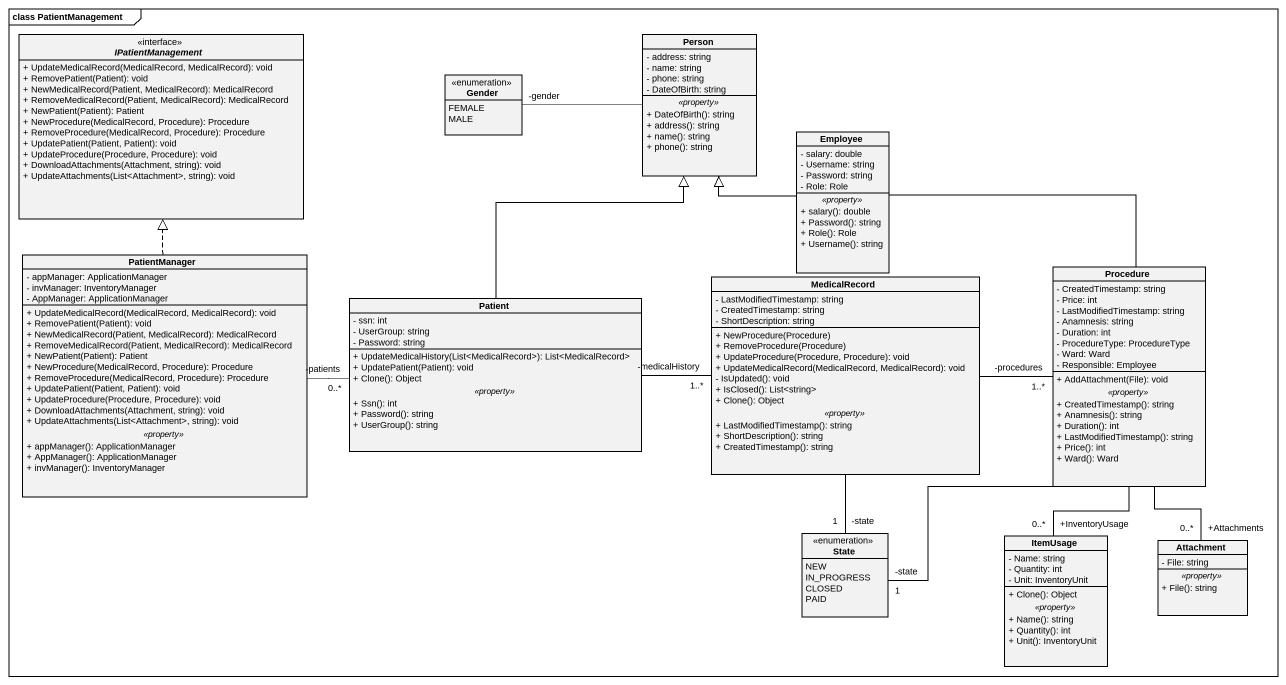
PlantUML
@startuml
mainframe class PatientManagement
hide circle
hide empty members
skinparam classAttributeIconSize 0
interface IPatientManagement <<interface>> {
  + UpdateMedicalRecord(MedicalRecord, MedicalRecord): void
  + RemovePatient(Patient): void
  + NewMedicalRecord(Patient, MedicalRecord): MedicalRecord
  + RemoveMedicalRecord(Patient, MedicalRecord): MedicalRecord
  + NewPatient(Patient): Patient
  + NewProcedure(MedicalRecord, Procedure): Procedure
  + RemoveProcedure(MedicalRecord, Procedure): Procedure
  + UpdatePatient(Patient, Patient): void
  + UpdateProcedure(Procedure, Procedure): void
  + DownloadAttachments(Attachment, string): void
  + UpdateAttachments(List<Attachment>, string): void
}
class "Person" as Person_ {
  - address: string
  - name: string
  - phone: string
  - DateOfBirth: string
  .. <<property>> ..
  + DateOfBirth(): string
  + address(): string
  + name(): string
  + phone(): string
}
enum Gender {
  FEMALE
  MALE
}
class Employee {
  - salary: double
  - Username: string
  - Password: string
  - Role: Role
  .. <<property>> ..
  + salary(): double
  + Password(): string
  + Role(): Role
  + Username(): string
}
class PatientManager {
  - appManager: ApplicationManager
  - invManager: InventoryManager
  - AppManager: ApplicationManager
  --
  + UpdateMedicalRecord(MedicalRecord, MedicalRecord): void
  + RemovePatient(Patient): void
  + NewMedicalRecord(Patient, MedicalRecord): MedicalRecord
  + RemoveMedicalRecord(Patient, MedicalRecord): MedicalRecord
  + NewPatient(Patient): Patient
  + NewProcedure(MedicalRecord, Procedure): Procedure
  + RemoveProcedure(MedicalRecord, Procedure): Procedure
  + UpdatePatient(Patient, Patient): void
  + UpdateProcedure(Procedure, Procedure): void
  + DownloadAttachments(Attachment, string): void
  + UpdateAttachments(List<Attachment>, string): void
  .. <<property>> ..
  + appManager(): ApplicationManager
  + AppManager(): ApplicationManager
  + invManager(): InventoryManager
}
class MedicalRecord {
  - LastModifiedTimestamp: string
  - CreatedTimestamp: string
  - ShortDescription: string
  --
  + NewProcedure(Procedure)
  + RemoveProcedure(Procedure)
  + UpdateProcedure(Procedure, Procedure): void
  + UpdateMedicalRecord(MedicalRecord, MedicalRecord): void
  - IsUpdated(): void
  + IsClosed(): List<string>
  + Clone(): Object
  .. <<property>> ..
  + LastModifiedTimestamp(): string
  + ShortDescription(): string
  + CreatedTimestamp(): string
}
class Procedure {
  - CreatedTimestamp: string
  - Price: int
  - LastModifiedTimestamp: string
  - Anamnesis: string
  - Duration: int
  - ProcedureType: ProcedureType
  - Ward: Ward
  - Responsible: Employee
  --
  + AddAttachment(File): void
  .. <<property>> ..
  + CreatedTimestamp(): string
  + Anamnesis(): string
  + Duration(): int
  + LastModifiedTimestamp(): string
  + Price(): int
  + Ward(): Ward
}
class Patient {
  - ssn: int
  - UserGroup: string
  - Password: string
  --
  + UpdateMedicalHistory(List<MedicalRecord>): List<MedicalRecord>
  + UpdatePatient(Patient): void
  + Clone(): Object
  .. <<property>> ..
  + Ssn(): int
  + Password(): string
  + UserGroup(): string
}
enum "State" as State_ {
  NEW
  IN_PROGRESS
  CLOSED
  PAID
}
class ItemUsage {
  - Name: string
  - Quantity: int
  - Unit: InventoryUnit
  --
  + Clone(): Object
  .. <<property>> ..
  + Name(): string
  + Quantity(): int
  + Unit(): InventoryUnit
}
class Attachment {
  - File: string
  .. <<property>> ..
  + File(): string
}
Person_ -left- "-gender" Gender
Employee -up-|> Person_
PatientManager .up.|> IPatientManagement
PatientManager -right- "-patients\n0..*" Patient
MedicalRecord -right- "-procedures\n1..*" Procedure
MedicalRecord -- "-state\n1" State_
Procedure -up- Employee
Procedure -- "-state\n1" State_
Patient -up-|> Person_
Patient -right- "-medicalHistory\n1..*" MedicalRecord
ItemUsage "+InventoryUsage\n0..*" -up- Procedure
Attachment "+Attachments\n0..*" -up- Procedure
@enduml
